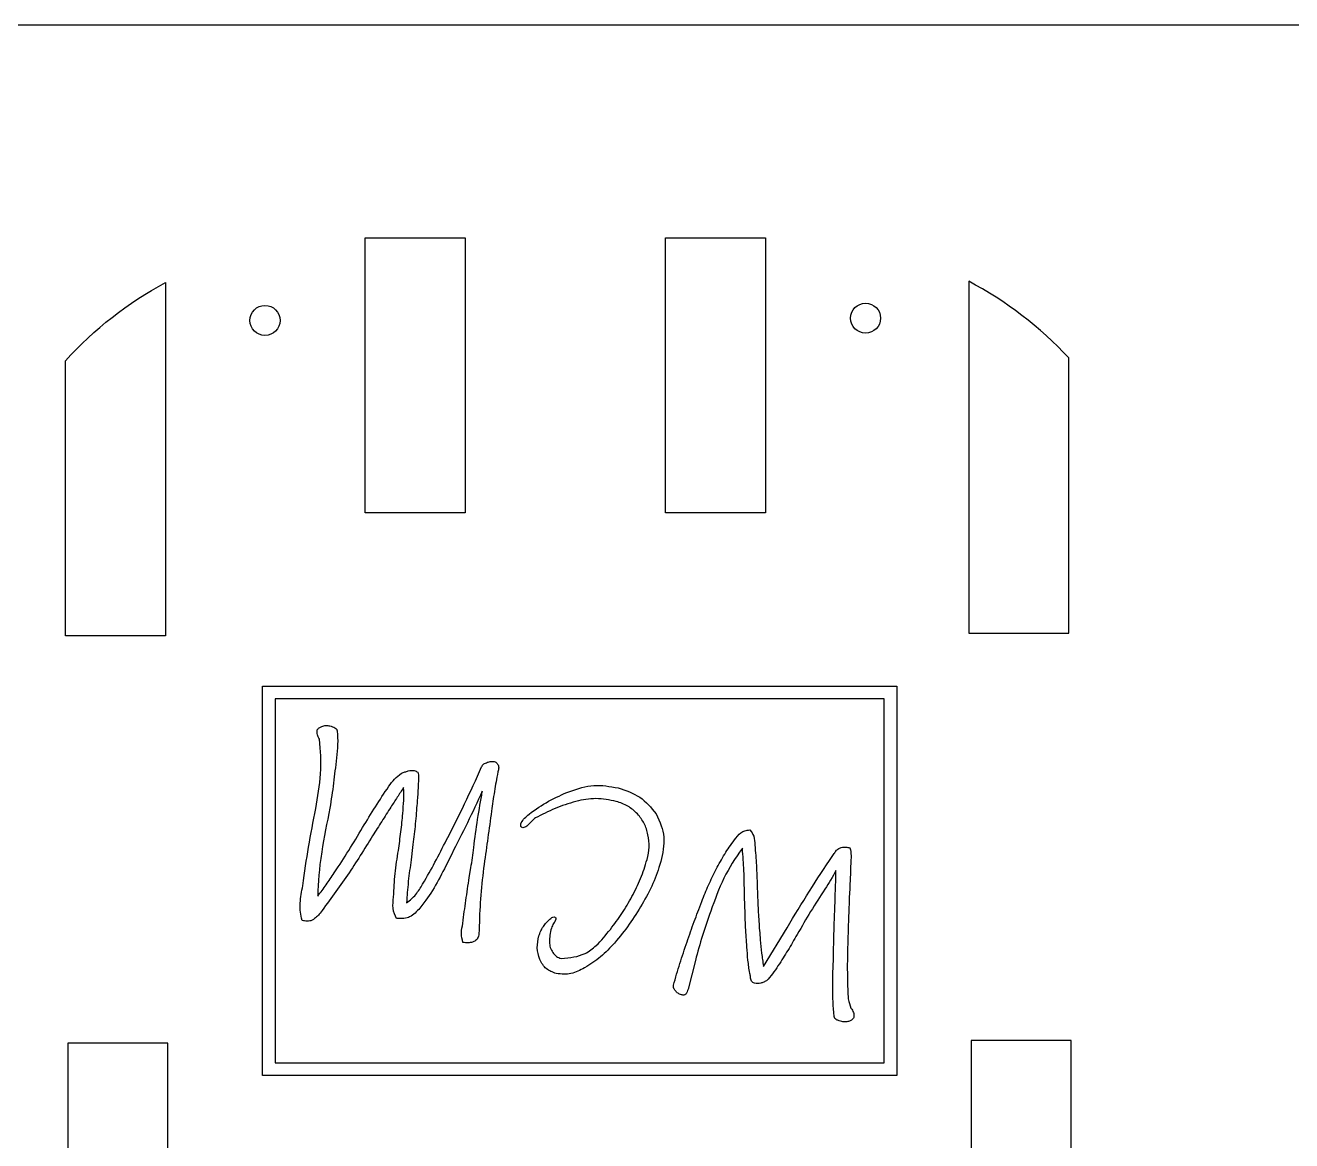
# Model space of a CAD drawing. Header units: millimetres. Extents: x 0 to 320, y 0 to 180.
# Drawn here: x 113.4 to 214.6, y 90.8 to 180 of the extents above; entities that cross this region are included whole.
import ezdxf

# ---------------------------------------------------------------- set-up
doc = ezdxf.new("R2010")
doc.units = ezdxf.units.MM
doc.layers.get('0').update_dxf_attribs({"linetype": 'CONTINUOUS'})

msp = doc.modelspace()

# ---------------------------------------------------------------- linework, layer by layer
for p, q in [((144.32, 114.26), (144.2, 113.26)), ((147.44, 113.71), (146.97, 112.77)), ((148.85, 111.85), (148.98, 112.62)), ((170.88, 109.41), (170.84, 110.54)), ((171.86, 111.17), (171.91, 109.79)), ((172.36, 104.74), (174.24, 107.83)), ((166.92, 105.22), (166.33, 102.91))]:
    msp.add_line(p, q)
for points in [[(320, 160, 0.414214), (300, 180), (20, 180, 0.414214), (0, 160), (0, 20, 0.414214), (20, 0), (300, 0, 0.414214), (320, 20)], [(124.56, 159.43), (124.56, 131.18), (116.57, 131.18), (116.57, 153.18, -0.085171)], [(196.76, 153.4, 0.084625), (188.76, 159.53), (188.76, 131.4), (196.76, 131.4)], [(116.76, 76.61, 0.084625), (124.76, 70.47), (124.76, 98.61), (116.76, 98.61)], [(188.96, 70.58, 0.085171), (196.96, 76.82), (196.96, 98.82), (188.96, 98.82)]]:
    msp.add_lwpolyline(points, format="xyb", close=True)
for points in [[(140.52, 163), (148.52, 163), (148.52, 141), (140.52, 141)], [(164.52, 163), (172.52, 163), (172.52, 141), (164.52, 141)], [(132.33, 96.02), (132.33, 127.14), (183.01, 127.14), (183.01, 96.02)], [(182.01, 97.02), (182.01, 126.14), (133.33, 126.14), (133.33, 97.02)]]:
    msp.add_lwpolyline(points, close=True)
for centre in [(132.52, 156.4), (180.52, 156.58)]:
    msp.add_circle(centre, 1.2)
for points, knots in [([(136.87, 122.92), (136.8, 123.03), (136.74, 123.14), (136.67, 123.39), (136.69, 123.5), (136.7, 123.65)], [0, 0, 0, 0, 0.03962717, 0.03962717, 0.07968914, 0.07968914, 0.07968914, 0.07968914]), ([(136.7, 123.65), (136.75, 123.73), (136.78, 123.78), (136.91, 123.87), (136.98, 123.9), (137.06, 123.93)], [0, 0, 0, 0, 0.02729371, 0.02729371, 0.05312372, 0.05312372, 0.05312372, 0.05312372]), ([(137.06, 123.93), (137.16, 123.96), (137.27, 124), (137.48, 124.01), (137.58, 123.99), (137.69, 123.97)], [0, 0, 0, 0, 0.03265406, 0.03265406, 0.06531024, 0.06531024, 0.06531024, 0.06531024]), ([(137.69, 123.97), (137.76, 123.95), (137.84, 123.93), (137.98, 123.88), (138.04, 123.85), (138.11, 123.82)], [0, 0, 0, 0, 0.02254447, 0.02254447, 0.04567181, 0.04567181, 0.04567181, 0.04567181]), ([(138.11, 123.82), (138.16, 123.79), (138.21, 123.76), (138.25, 123.69), (138.26, 123.67), (138.28, 123.62), (138.28, 123.59), (138.29, 123.56)], [0, 0, 0, 0, 0.01714165, 0.01714165, 0.02606483, 0.02606483, 0.03483458, 0.03483458, 0.03483458, 0.03483458]), ([(138.29, 123.56), (138.32, 123.17), (138.34, 122.89), (138.31, 122.13), (138.27, 121.77), (138.23, 121.41)], [0, 0, 0, 0, 0.119627, 0.119627, 0.2261779, 0.2261779, 0.2261779, 0.2261779]), ([(136.58, 117.36), (136.73, 118.28), (136.89, 119.21), (137.04, 121.22), (136.97, 121.94), (136.87, 122.92)], [0, 0, 0, 0, 0.2814354, 0.2814354, 0.612772, 0.612772, 0.612772, 0.612772]), ([(138.23, 121.41), (138.15, 120.68), (138.08, 120.07), (137.91, 118.73), (137.81, 118.06), (137.71, 117.4)], [0, 0, 0, 0, 0.2210282, 0.2210282, 0.4405025, 0.4405025, 0.4405025, 0.4405025]), ([(147.02, 114.85), (147.59, 115.95), (147.99, 116.72), (148.94, 118.72), (149.39, 119.71), (149.83, 120.69)], [0, 0, 0, 0, 0.3712384, 0.3712384, 0.7241904, 0.7241904, 0.7241904, 0.7241904]), ([(149.83, 120.69), (149.89, 120.79), (149.93, 120.87), (150.09, 120.99), (150.19, 121.02), (150.29, 121.06)], [0, 0, 0, 0, 0.0352076, 0.0352076, 0.06964438, 0.06964438, 0.06964438, 0.06964438]), ([(150.29, 121.06), (150.39, 121.09), (150.5, 121.12), (150.71, 121.14), (150.8, 121.13), (150.92, 121.11)], [0, 0, 0, 0, 0.03208272, 0.03208272, 0.06478428, 0.06478428, 0.06478428, 0.06478428]), ([(150.92, 121.11), (150.99, 121.05), (151.06, 120.99), (151.14, 120.88), (151.17, 120.84), (151.19, 120.73), (151.2, 120.68), (151.19, 120.52), (151.16, 120.41), (151.14, 120.29)], [0, 0, 0, 0, 0.02799426, 0.02799426, 0.04562756, 0.04562756, 0.06350768, 0.06350768, 0.0983217, 0.0983217, 0.0983217, 0.0983217]), ([(142.43, 119.15), (142.57, 119.35), (142.71, 119.55), (143.06, 119.91), (143.21, 120.02), (143.44, 120.18)], [0, 0, 0, 0, 0.0734976, 0.0734976, 0.1531679, 0.1531679, 0.1531679, 0.1531679]), ([(143.44, 120.18), (143.53, 120.22), (143.61, 120.26), (143.79, 120.32), (143.88, 120.35), (143.97, 120.37)], [0, 0, 0, 0, 0.03038168, 0.03038168, 0.06060137, 0.06060137, 0.06060137, 0.06060137]), ([(143.97, 120.37), (144.05, 120.39), (144.13, 120.41), (144.29, 120.42), (144.36, 120.41), (144.45, 120.4)], [0, 0, 0, 0, 0.02469646, 0.02469646, 0.05004432, 0.05004432, 0.05004432, 0.05004432]), ([(144.45, 120.4), (144.5, 120.39), (144.55, 120.37), (144.65, 120.33), (144.68, 120.3), (144.73, 120.26)], [0, 0, 0, 0, 0.01606205, 0.01606205, 0.03334555, 0.03334555, 0.03334555, 0.03334555]), ([(144.8, 119.87), (144.78, 119.46), (144.77, 119.17), (144.72, 118.37), (144.69, 118), (144.66, 117.62)], [0, 0, 0, 0, 0.1230461, 0.1230461, 0.2313576, 0.2313576, 0.2313576, 0.2313576]), ([(144.73, 120.26), (144.76, 120.19), (144.77, 120.14), (144.79, 120), (144.79, 119.94), (144.8, 119.87)], [0, 0, 0, 0, 0.02266876, 0.02266876, 0.04315375, 0.04315375, 0.04315375, 0.04315375]), ([(151.14, 120.29), (151.02, 119.71), (150.95, 119.3), (150.77, 118.21), (150.7, 117.68), (150.63, 117.16)], [0, 0, 0, 0, 0.1790559, 0.1790559, 0.3426115, 0.3426115, 0.3426115, 0.3426115]), ([(140.32, 115.84), (140.66, 116.4), (141, 116.96), (141.72, 118.1), (142.01, 118.53), (142.43, 119.15)], [0, 0, 0, 0, 0.1960871, 0.1960871, 0.4053087, 0.4053087, 0.4053087, 0.4053087]), ([(143.6, 119.04), (143.4, 118.75), (143.27, 118.55), (142.92, 118), (142.75, 117.74), (142.58, 117.48)], [0, 0, 0, 0, 0.1048236, 0.1048236, 0.200502, 0.200502, 0.200502, 0.200502]), ([(143.53, 116.98), (143.56, 117.33), (143.59, 117.67), (143.62, 118.37), (143.61, 118.65), (143.6, 119.04)], [0, 0, 0, 0, 0.1031719, 0.1031719, 0.2126768, 0.2126768, 0.2126768, 0.2126768]), ([(149.89, 118.75), (149.49, 117.89), (149.1, 117.06), (148.29, 115.38), (147.86, 114.55), (147.44, 113.71)], [0, 0, 0, 0, 0.2821027, 0.2821027, 0.5641962, 0.5641962, 0.5641962, 0.5641962]), ([(149.2, 114.24), (149.3, 115), (149.4, 115.75), (149.64, 117.33), (149.75, 117.91), (149.89, 118.75)], [0, 0, 0, 0, 0.2278144, 0.2278144, 0.4809954, 0.4809954, 0.4809954, 0.4809954]), ([(153.63, 116.92), (154.18, 117.31), (154.64, 117.64), (155.73, 118.25), (156.3, 118.5), (156.87, 118.74)], [0, 0, 0, 0, 0.2036582, 0.2036582, 0.4061136, 0.4061136, 0.4061136, 0.4061136]), ([(156.87, 118.74), (157.51, 118.95), (158.15, 119.16), (159.44, 119.25), (160.08, 119.13), (160.75, 119.01)], [0, 0, 0, 0, 0.2005524, 0.2005524, 0.4011624, 0.4011624, 0.4011624, 0.4011624]), ([(160.75, 119.01), (161.36, 118.81), (161.96, 118.6), (162.98, 117.92), (163.36, 117.47), (163.79, 116.94)], [0, 0, 0, 0, 0.1913084, 0.1913084, 0.3832892, 0.3832892, 0.3832892, 0.3832892]), ([(142.58, 117.48), (142.34, 117.1), (142.09, 116.72), (141.61, 115.95), (141.38, 115.59), (141.12, 115.19)], [0, 0, 0, 0, 0.1359483, 0.1359483, 0.2720994, 0.2720994, 0.2720994, 0.2720994]), ([(144.66, 117.62), (144.61, 117.06), (144.57, 116.5), (144.46, 115.37), (144.39, 114.87), (144.32, 114.26)], [0, 0, 0, 0, 0.1691004, 0.1691004, 0.3391958, 0.3391958, 0.3391958, 0.3391958]), ([(157.36, 117.94), (156.76, 117.76), (156.24, 117.59), (155.17, 117.14), (154.65, 116.88), (154.13, 116.61)], [0, 0, 0, 0, 0.1859291, 0.1859291, 0.3713869, 0.3713869, 0.3713869, 0.3713869]), ([(160.59, 117.93), (160.05, 118.04), (159.51, 118.15), (158.43, 118.16), (157.91, 118.05), (157.36, 117.94)], [0, 0, 0, 0, 0.1649733, 0.1649733, 0.3300162, 0.3300162, 0.3300162, 0.3300162]), ([(162.29, 116.94), (162.03, 117.18), (161.79, 117.39), (161.23, 117.72), (160.91, 117.83), (160.59, 117.93)], [0, 0, 0, 0, 0.106038, 0.106038, 0.2118837, 0.2118837, 0.2118837, 0.2118837]), ([(135.54, 111.19), (135.7, 112.32), (135.83, 113.25), (136.18, 115.31), (136.38, 116.33), (136.58, 117.36)], [0, 0, 0, 0, 0.342799, 0.342799, 0.68293, 0.68293, 0.68293, 0.68293]), ([(137.71, 117.4), (137.47, 116.23), (137.23, 115.07), (136.83, 112.45), (136.79, 111.53), (136.73, 110.36)], [0, 0, 0, 0, 0.3566271, 0.3566271, 0.7955027, 0.7955027, 0.7955027, 0.7955027]), ([(143.18, 114.02), (143.25, 114.52), (143.32, 115.01), (143.44, 115.99), (143.49, 116.48), (143.53, 116.98)], [0, 0, 0, 0, 0.1489769, 0.1489769, 0.2979802, 0.2979802, 0.2979802, 0.2979802]), ([(150.63, 117.16), (150.53, 116.45), (150.43, 115.74), (150.23, 114.31), (150.14, 113.68), (150.03, 112.9)], [0, 0, 0, 0, 0.2150869, 0.2150869, 0.4319663, 0.4319663, 0.4319663, 0.4319663]), ([(153, 116.21), (153.09, 116.36), (153.15, 116.47), (153.38, 116.71), (153.5, 116.81), (153.63, 116.92)], [0, 0, 0, 0, 0.0541071, 0.0541071, 0.103427, 0.103427, 0.103427, 0.103427]), ([(154.13, 116.61), (154.05, 116.54), (153.98, 116.49), (153.82, 116.33), (153.75, 116.26), (153.67, 116.18)], [0, 0, 0, 0, 0.03297986, 0.03297986, 0.06105112, 0.06105112, 0.06105112, 0.06105112]), ([(163.13, 115.27), (163.05, 115.58), (162.97, 115.89), (162.69, 116.44), (162.49, 116.69), (162.29, 116.94)], [0, 0, 0, 0, 0.0955186, 0.0955186, 0.1910388, 0.1910388, 0.1910388, 0.1910388]), ([(163.79, 116.94), (164.09, 116.26), (164.34, 115.72), (164.44, 114.44), (164.3, 113.78), (164.16, 113.12)], [0, 0, 0, 0, 0.2228003, 0.2228003, 0.4433108, 0.4433108, 0.4433108, 0.4433108]), ([(138.06, 112.21), (138.5, 112.89), (138.83, 113.39), (139.59, 114.62), (139.96, 115.23), (140.32, 115.84)], [0, 0, 0, 0, 0.2415507, 0.2415507, 0.4782217, 0.4782217, 0.4782217, 0.4782217]), ([(152.97, 115.94), (152.97, 115.99), (152.96, 116.03), (152.97, 116.12), (152.98, 116.16), (153, 116.21)], [0, 0, 0, 0, 0.01534574, 0.01534574, 0.02985813, 0.02985813, 0.02985813, 0.02985813]), ([(153.14, 115.83), (153.1, 115.84), (153.07, 115.85), (153.03, 115.87), (153.02, 115.88), (152.99, 115.91), (152.98, 115.93), (152.97, 115.94)], [0, 0, 0, 0, 0.01083438, 0.01083438, 0.01553116, 0.01553116, 0.01937121, 0.01937121, 0.01937121, 0.01937121]), ([(153.67, 116.18), (153.6, 116.1), (153.52, 116.02), (153.34, 115.88), (153.25, 115.86), (153.14, 115.83)], [0, 0, 0, 0, 0.03365664, 0.03365664, 0.07203605, 0.07203605, 0.07203605, 0.07203605]), ([(170.04, 114.85), (170.2, 115.06), (170.36, 115.28), (170.66, 115.5), (170.76, 115.55), (171, 115.62), (171.13, 115.64), (171.26, 115.66)], [0, 0, 0, 0, 0.0798381, 0.0798381, 0.1231397, 0.1231397, 0.166688, 0.166688, 0.166688, 0.166688]), ([(171.26, 115.66), (171.41, 115.48), (171.51, 115.36), (171.65, 114.93), (171.66, 114.69), (171.67, 114.45)], [0, 0, 0, 0, 0.0685135, 0.0685135, 0.1389217, 0.1389217, 0.1389217, 0.1389217]), ([(141.12, 115.19), (140.47, 114.13), (139.81, 113.07), (138.41, 111.01), (137.73, 110.09), (136.93, 109.01)], [0, 0, 0, 0, 0.3736344, 0.3736344, 0.7489069, 0.7489069, 0.7489069, 0.7489069]), ([(145.12, 111.32), (145.5, 111.98), (145.78, 112.46), (146.42, 113.66), (146.72, 114.26), (147.02, 114.85)], [0, 0, 0, 0, 0.2286882, 0.2286882, 0.4504005, 0.4504005, 0.4504005, 0.4504005]), ([(163.06, 113.29), (163.13, 113.62), (163.2, 113.95), (163.23, 114.61), (163.18, 114.93), (163.13, 115.27)], [0, 0, 0, 0, 0.100688, 0.100688, 0.2014686, 0.2014686, 0.2014686, 0.2014686]), ([(168.59, 112.52), (168.8, 112.92), (169.02, 113.33), (169.5, 114.11), (169.74, 114.44), (170.04, 114.85)], [0, 0, 0, 0, 0.1378342, 0.1378342, 0.276798, 0.276798, 0.276798, 0.276798]), ([(171.67, 114.45), (171.72, 113.83), (171.76, 113.38), (171.82, 112.27), (171.84, 111.72), (171.86, 111.17)], [0, 0, 0, 0, 0.187556, 0.187556, 0.3685112, 0.3685112, 0.3685112, 0.3685112]), ([(142.79, 110.28), (142.83, 110.97), (142.86, 111.53), (142.99, 112.78), (143.09, 113.4), (143.18, 114.02)], [0, 0, 0, 0, 0.2062393, 0.2062393, 0.4108963, 0.4108963, 0.4108963, 0.4108963]), ([(148.98, 112.62), (149.02, 112.9), (149.06, 113.16), (149.13, 113.7), (149.16, 113.97), (149.2, 114.24)], [0, 0, 0, 0, 0.0853353, 0.0853353, 0.1705893, 0.1705893, 0.1705893, 0.1705893]), ([(170.67, 114.2), (170.06, 113.31), (169.63, 112.68), (168.79, 110.95), (168.47, 110.06), (168.15, 109.17)], [0, 0, 0, 0, 0.3250378, 0.3250378, 0.6350008, 0.6350008, 0.6350008, 0.6350008]), ([(170.84, 110.54), (170.83, 111.16), (170.82, 111.77), (170.77, 113.03), (170.73, 113.51), (170.67, 114.2)], [0, 0, 0, 0, 0.1832233, 0.1832233, 0.3810644, 0.3810644, 0.3810644, 0.3810644]), ([(174.24, 107.83), (174.83, 108.8), (175.42, 109.78), (176.68, 111.78), (177.17, 112.53), (177.89, 113.61)], [0, 0, 0, 0, 0.3421043, 0.3421043, 0.7081703, 0.7081703, 0.7081703, 0.7081703]), ([(177.89, 113.61), (177.93, 113.67), (177.96, 113.7), (178.03, 113.81), (178.07, 113.86), (178.1, 113.91)], [0, 0, 0, 0, 0.01978773, 0.01978773, 0.03701905, 0.03701905, 0.03701905, 0.03701905]), ([(178.1, 113.91), (178.17, 113.99), (178.23, 114.06), (178.39, 114.18), (178.48, 114.21), (178.57, 114.25)], [0, 0, 0, 0, 0.02995885, 0.02995885, 0.05992439, 0.05992439, 0.05992439, 0.05992439]), ([(178.57, 114.25), (178.7, 114.27), (178.81, 114.29), (179.04, 114.27), (179.16, 114.25), (179.27, 114.22)], [0, 0, 0, 0, 0.03980421, 0.03980421, 0.0790757, 0.0790757, 0.0790757, 0.0790757]), ([(179.27, 114.22), (179.32, 114.01), (179.35, 113.85), (179.36, 113.37), (179.35, 113.15), (179.33, 112.93)], [0, 0, 0, 0, 0.0641171, 0.0641171, 0.1161906, 0.1161906, 0.1161906, 0.1161906]), ([(144.2, 113.26), (144.12, 112.69), (144.04, 112.12), (143.9, 110.87), (143.87, 110.43), (143.84, 109.82)], [0, 0, 0, 0, 0.1733236, 0.1733236, 0.3765547, 0.3765547, 0.3765547, 0.3765547]), ([(146.97, 112.77), (146.67, 112.18), (146.37, 111.59), (145.68, 110.44), (145.35, 110.01), (144.9, 109.4)], [0, 0, 0, 0, 0.1983266, 0.1983266, 0.4029914, 0.4029914, 0.4029914, 0.4029914]), ([(150.03, 112.9), (149.93, 112.08), (149.83, 111.26), (149.7, 109.62), (149.67, 108.84), (149.64, 107.97)], [0, 0, 0, 0, 0.2472859, 0.2472859, 0.4950828, 0.4950828, 0.4950828, 0.4950828]), ([(161.84, 110.32), (162.09, 110.8), (162.34, 111.27), (162.74, 112.26), (162.89, 112.75), (163.06, 113.29)], [0, 0, 0, 0, 0.1611089, 0.1611089, 0.322424, 0.322424, 0.322424, 0.322424]), ([(164.16, 113.12), (163.95, 112.47), (163.78, 111.94), (163.27, 110.8), (162.96, 110.25), (162.66, 109.71)], [0, 0, 0, 0, 0.2051222, 0.2051222, 0.4086053, 0.4086053, 0.4086053, 0.4086053]), ([(167.43, 109.92), (167.61, 110.4), (167.77, 110.8), (168.16, 111.67), (168.37, 112.09), (168.59, 112.52)], [0, 0, 0, 0, 0.1535026, 0.1535026, 0.3062864, 0.3062864, 0.3062864, 0.3062864]), ([(178.15, 112.4), (178, 112.13), (177.9, 111.93), (177.58, 111.4), (177.42, 111.16), (177.27, 110.92)], [0, 0, 0, 0, 0.0917244, 0.0917244, 0.1706491, 0.1706491, 0.1706491, 0.1706491]), ([(178.13, 111.46), (178.14, 111.62), (178.15, 111.77), (178.15, 112.09), (178.15, 112.22), (178.15, 112.4)], [0, 0, 0, 0, 0.04678554, 0.04678554, 0.09533606, 0.09533606, 0.09533606, 0.09533606]), ([(179.33, 112.93), (179.32, 112.44), (179.3, 112.01), (179.26, 111.08), (179.24, 110.62), (179.21, 110.16)], [0, 0, 0, 0, 0.1491013, 0.1491013, 0.297626, 0.297626, 0.297626, 0.297626]), ([(136.73, 110.36), (136.99, 110.7), (137.18, 110.94), (137.63, 111.58), (137.84, 111.9), (138.06, 112.21)], [0, 0, 0, 0, 0.1300498, 0.1300498, 0.2514618, 0.2514618, 0.2514618, 0.2514618]), ([(148.33, 108.18), (148.42, 108.87), (148.48, 109.39), (148.66, 110.63), (148.75, 111.24), (148.85, 111.85)], [0, 0, 0, 0, 0.2081095, 0.2081095, 0.4127182, 0.4127182, 0.4127182, 0.4127182]), ([(178.09, 110.07), (178.09, 110.3), (178.1, 110.53), (178.11, 111), (178.12, 111.21), (178.13, 111.46)], [0, 0, 0, 0, 0.0696557, 0.0696557, 0.1397368, 0.1397368, 0.1397368, 0.1397368]), ([(135.48, 108.42), (135.38, 108.88), (135.3, 109.23), (135.36, 110.26), (135.45, 110.73), (135.54, 111.19)], [0, 0, 0, 0, 0.1399833, 0.1399833, 0.2542294, 0.2542294, 0.2542294, 0.2542294]), ([(143.84, 109.82), (144.14, 110.06), (144.34, 110.22), (144.78, 110.75), (144.95, 111.03), (145.12, 111.32)], [0, 0, 0, 0, 0.1143118, 0.1143118, 0.2216487, 0.2216487, 0.2216487, 0.2216487]), ([(160.12, 107.7), (160.46, 108.15), (160.75, 108.53), (161.33, 109.41), (161.59, 109.86), (161.84, 110.32)], [0, 0, 0, 0, 0.1673548, 0.1673548, 0.3342058, 0.3342058, 0.3342058, 0.3342058]), ([(177.27, 110.92), (176.88, 110.33), (176.5, 109.73), (175.75, 108.51), (175.45, 107.98), (175.05, 107.29)], [0, 0, 0, 0, 0.2127522, 0.2127522, 0.4286796, 0.4286796, 0.4286796, 0.4286796]), ([(143.04, 108.57), (142.9, 108.84), (142.79, 109.05), (142.73, 109.68), (142.76, 109.98), (142.79, 110.28)], [0, 0, 0, 0, 0.0925915, 0.0925915, 0.1704363, 0.1704363, 0.1704363, 0.1704363]), ([(144.9, 109.4), (144.64, 109.13), (144.39, 108.85), (143.96, 108.64), (143.82, 108.6), (143.42, 108.56), (143.23, 108.56), (143.04, 108.57)], [0, 0, 0, 0, 0.1126766, 0.1126766, 0.1573622, 0.1573622, 0.1960021, 0.1960021, 0.1960021, 0.1960021]), ([(162.66, 109.71), (162.33, 109.17), (162, 108.62), (161.27, 107.59), (160.9, 107.14), (160.46, 106.61)], [0, 0, 0, 0, 0.1904332, 0.1904332, 0.3820212, 0.3820212, 0.3820212, 0.3820212]), ([(166.25, 106.7), (166.44, 107.24), (166.62, 107.78), (167.02, 108.86), (167.2, 109.34), (167.43, 109.92)], [0, 0, 0, 0, 0.1716937, 0.1716937, 0.3446594, 0.3446594, 0.3446594, 0.3446594]), ([(171.03, 106.29), (171, 106.81), (170.96, 107.33), (170.91, 108.37), (170.89, 108.88), (170.88, 109.41)], [0, 0, 0, 0, 0.1561059, 0.1561059, 0.3122586, 0.3122586, 0.3122586, 0.3122586]), ([(171.91, 109.79), (171.93, 109.3), (171.96, 108.82), (172.02, 107.85), (172.06, 107.36), (172.1, 106.87)], [0, 0, 0, 0, 0.1494246, 0.1494246, 0.2988144, 0.2988144, 0.2988144, 0.2988144]), ([(177.97, 106.44), (177.99, 107.04), (178, 107.65), (178.04, 108.86), (178.06, 109.4), (178.09, 110.07)], [0, 0, 0, 0, 0.1816425, 0.1816425, 0.3653377, 0.3653377, 0.3653377, 0.3653377]), ([(179.21, 110.16), (179.19, 109.55), (179.17, 108.94), (179.12, 107.59), (179.11, 107.12), (179.09, 106.5)], [0, 0, 0, 0, 0.1827872, 0.1827872, 0.4041155, 0.4041155, 0.4041155, 0.4041155]), ([(136.3, 108.43), (136.15, 108.38), (136.03, 108.35), (135.76, 108.35), (135.62, 108.39), (135.48, 108.42)], [0, 0, 0, 0, 0.04865959, 0.04865959, 0.09555247, 0.09555247, 0.09555247, 0.09555247]), ([(136.93, 109.01), (136.84, 108.9), (136.74, 108.79), (136.53, 108.6), (136.43, 108.53), (136.3, 108.43)], [0, 0, 0, 0, 0.0430324, 0.0430324, 0.08732713, 0.08732713, 0.08732713, 0.08732713]), ([(154.77, 107.93), (154.85, 108.03), (154.92, 108.14), (155.09, 108.33), (155.18, 108.41), (155.28, 108.51)], [0, 0, 0, 0, 0.03891345, 0.03891345, 0.07811625, 0.07811625, 0.07811625, 0.07811625]), ([(155.28, 108.51), (155.33, 108.56), (155.38, 108.61), (155.5, 108.68), (155.55, 108.7), (155.63, 108.71)], [0, 0, 0, 0, 0.02091618, 0.02091618, 0.04448743, 0.04448743, 0.04448743, 0.04448743]), ([(155.75, 108.46), (155.73, 108.4), (155.71, 108.36), (155.65, 108.26), (155.62, 108.22), (155.59, 108.17)], [0, 0, 0, 0, 0.01844789, 0.01844789, 0.03511319, 0.03511319, 0.03511319, 0.03511319]), ([(155.63, 108.71), (155.66, 108.7), (155.69, 108.68), (155.73, 108.65), (155.74, 108.64), (155.75, 108.62), (155.76, 108.61), (155.77, 108.58), (155.77, 108.56), (155.76, 108.51), (155.76, 108.48), (155.75, 108.46)], [0, 0, 0, 0, 0.01027379, 0.01027379, 0.01607428, 0.01607428, 0.01952151, 0.01952151, 0.02312589, 0.02312589, 0.0276028, 0.0276028, 0.0276028, 0.0276028]), ([(168.15, 109.17), (167.89, 108.43), (167.7, 107.89), (167.28, 106.55), (167.1, 105.89), (166.92, 105.22)], [0, 0, 0, 0, 0.2357664, 0.2357664, 0.4641267, 0.4641267, 0.4641267, 0.4641267]), ([(148.34, 106.66), (148.27, 106.91), (148.22, 107.1), (148.23, 107.66), (148.28, 107.92), (148.33, 108.18)], [0, 0, 0, 0, 0.0774193, 0.0774193, 0.1409059, 0.1409059, 0.1409059, 0.1409059]), ([(149.64, 107.97), (149.64, 107.84), (149.64, 107.7), (149.62, 107.4), (149.61, 107.3), (149.59, 107.15)], [0, 0, 0, 0, 0.04097678, 0.04097678, 0.08886939, 0.08886939, 0.08886939, 0.08886939]), ([(154.41, 107.18), (154.46, 107.32), (154.5, 107.45), (154.62, 107.7), (154.69, 107.81), (154.77, 107.93)], [0, 0, 0, 0, 0.04354265, 0.04354265, 0.0870377, 0.0870377, 0.0870377, 0.0870377]), ([(155.41, 107.8), (155.36, 107.61), (155.32, 107.43), (155.27, 107.06), (155.26, 106.88), (155.26, 106.69)], [0, 0, 0, 0, 0.0561588, 0.0561588, 0.1123758, 0.1123758, 0.1123758, 0.1123758]), ([(155.59, 108.17), (155.55, 108.11), (155.52, 108.05), (155.45, 107.93), (155.43, 107.87), (155.41, 107.8)], [0, 0, 0, 0, 0.02119916, 0.02119916, 0.04285202, 0.04285202, 0.04285202, 0.04285202]), ([(156.19, 105.36), (156.91, 105.44), (157.53, 105.5), (158.43, 105.93), (158.72, 106.16), (159.39, 106.79), (159.76, 107.25), (160.12, 107.7)], [0, 0, 0, 0, 0.2163365, 0.2163365, 0.3439213, 0.3439213, 0.5342488, 0.5342488, 0.5342488, 0.5342488]), ([(175.05, 107.29), (174.8, 106.87), (174.56, 106.44), (174.05, 105.6), (173.82, 105.25), (173.52, 104.78)], [0, 0, 0, 0, 0.146886, 0.146886, 0.296121, 0.296121, 0.296121, 0.296121]), ([(149.11, 106.69), (148.99, 106.65), (148.86, 106.62), (148.6, 106.61), (148.47, 106.64), (148.34, 106.66)], [0, 0, 0, 0, 0.03976177, 0.03976177, 0.07952567, 0.07952567, 0.07952567, 0.07952567]), ([(149.59, 107.15), (149.54, 107.04), (149.5, 106.94), (149.38, 106.82), (149.33, 106.79), (149.23, 106.73), (149.17, 106.71), (149.11, 106.69)], [0, 0, 0, 0, 0.03757092, 0.03757092, 0.05683235, 0.05683235, 0.07735776, 0.07735776, 0.07735776, 0.07735776]), ([(154.48, 105.28), (154.38, 105.62), (154.29, 105.91), (154.28, 106.54), (154.34, 106.86), (154.41, 107.18)], [0, 0, 0, 0, 0.1048571, 0.1048571, 0.209322, 0.209322, 0.209322, 0.209322]), ([(155.26, 106.69), (155.27, 106.54), (155.28, 106.39), (155.36, 106.11), (155.44, 105.98), (155.52, 105.85)], [0, 0, 0, 0, 0.04524891, 0.04524891, 0.09049808, 0.09049808, 0.09049808, 0.09049808]), ([(160.46, 106.61), (160.1, 106.23), (159.74, 105.85), (158.94, 105.18), (158.53, 104.92), (158.06, 104.62)], [0, 0, 0, 0, 0.1572405, 0.1572405, 0.3150553, 0.3150553, 0.3150553, 0.3150553]), ([(165.17, 103.23), (165.34, 103.84), (165.5, 104.39), (165.86, 105.55), (166.05, 106.12), (166.25, 106.7)], [0, 0, 0, 0, 0.1920378, 0.1920378, 0.3836802, 0.3836802, 0.3836802, 0.3836802]), ([(171.26, 104.18), (171.2, 104.58), (171.16, 104.85), (171.08, 105.59), (171.06, 105.94), (171.03, 106.29)], [0, 0, 0, 0, 0.1204493, 0.1204493, 0.2314794, 0.2314794, 0.2314794, 0.2314794]), ([(172.1, 106.87), (172.14, 106.52), (172.17, 106.16), (172.26, 105.43), (172.3, 105.15), (172.36, 104.74)], [0, 0, 0, 0, 0.1074671, 0.1074671, 0.2208716, 0.2208716, 0.2208716, 0.2208716]), ([(177.96, 105.49), (177.96, 105.67), (177.95, 105.8), (177.96, 106.12), (177.96, 106.28), (177.97, 106.44)], [0, 0, 0, 0, 0.0543329, 0.0543329, 0.1065829, 0.1065829, 0.1065829, 0.1065829]), ([(179.09, 106.5), (179.07, 105.91), (179.06, 105.31), (179.06, 104.09), (179.07, 103.6), (179.09, 102.91)], [0, 0, 0, 0, 0.1795495, 0.1795495, 0.3662674, 0.3662674, 0.3662674, 0.3662674]), ([(155.8, 104.17), (155.51, 104.28), (155.22, 104.38), (154.78, 104.75), (154.64, 105), (154.48, 105.28)], [0, 0, 0, 0, 0.0924156, 0.0924156, 0.1849818, 0.1849818, 0.1849818, 0.1849818]), ([(155.52, 105.85), (155.61, 105.74), (155.7, 105.63), (155.93, 105.46), (156.05, 105.41), (156.19, 105.36)], [0, 0, 0, 0, 0.04313786, 0.04313786, 0.08631665, 0.08631665, 0.08631665, 0.08631665]), ([(178, 100.74), (177.94, 101.59), (177.89, 102.19), (177.89, 103.9), (177.92, 104.7), (177.96, 105.49)], [0, 0, 0, 0, 0.2550038, 0.2550038, 0.4752401, 0.4752401, 0.4752401, 0.4752401]), ([(158.06, 104.62), (157.7, 104.43), (157.35, 104.25), (156.59, 104.09), (156.25, 104.12), (155.8, 104.17)], [0, 0, 0, 0, 0.1203598, 0.1203598, 0.2424166, 0.2424166, 0.2424166, 0.2424166]), ([(173.52, 104.78), (173.38, 104.57), (173.24, 104.36), (172.92, 103.93), (172.79, 103.79), (172.59, 103.58)], [0, 0, 0, 0, 0.0764764, 0.0764764, 0.1603537, 0.1603537, 0.1603537, 0.1603537]), ([(171.32, 103.87), (171.32, 103.92), (171.31, 103.98), (171.29, 104.08), (171.28, 104.13), (171.26, 104.18)], [0, 0, 0, 0, 0.01584206, 0.01584206, 0.03180813, 0.03180813, 0.03180813, 0.03180813]), ([(171.41, 103.57), (171.39, 103.62), (171.37, 103.66), (171.34, 103.77), (171.33, 103.82), (171.32, 103.87)], [0, 0, 0, 0, 0.01740562, 0.01740562, 0.0347014, 0.0347014, 0.0347014, 0.0347014]), ([(171.64, 103.4), (171.59, 103.41), (171.54, 103.43), (171.47, 103.49), (171.44, 103.52), (171.41, 103.57)], [0, 0, 0, 0, 0.01480224, 0.01480224, 0.02965487, 0.02965487, 0.02965487, 0.02965487]), ([(172.14, 103.4), (172.05, 103.38), (171.97, 103.37), (171.8, 103.37), (171.73, 103.38), (171.64, 103.4)], [0, 0, 0, 0, 0.02545929, 0.02545929, 0.05101033, 0.05101033, 0.05101033, 0.05101033]), ([(172.59, 103.58), (172.51, 103.54), (172.45, 103.5), (172.3, 103.44), (172.22, 103.42), (172.14, 103.4)], [0, 0, 0, 0, 0.02694971, 0.02694971, 0.05370407, 0.05370407, 0.05370407, 0.05370407]), ([(165.32, 102.78), (165.27, 102.85), (165.21, 102.91), (165.18, 103.02), (165.17, 103.05), (165.16, 103.14), (165.17, 103.18), (165.17, 103.23)], [0, 0, 0, 0, 0.02515558, 0.02515558, 0.03547564, 0.03547564, 0.04364823, 0.04364823, 0.04364823, 0.04364823]), ([(165.8, 102.47), (165.7, 102.51), (165.61, 102.54), (165.45, 102.64), (165.39, 102.71), (165.32, 102.78)], [0, 0, 0, 0, 0.0306799, 0.0306799, 0.06131509, 0.06131509, 0.06131509, 0.06131509]), ([(166.15, 102.51), (166.1, 102.48), (166.05, 102.46), (165.97, 102.44), (165.95, 102.44), (165.88, 102.45), (165.84, 102.46), (165.8, 102.47)], [0, 0, 0, 0, 0.01761812, 0.01761812, 0.02761583, 0.02761583, 0.04114174, 0.04114174, 0.04114174, 0.04114174]), ([(166.33, 102.91), (166.31, 102.84), (166.29, 102.77), (166.23, 102.63), (166.2, 102.58), (166.15, 102.51)], [0, 0, 0, 0, 0.02246242, 0.02246242, 0.04601968, 0.04601968, 0.04601968, 0.04601968]), ([(179.09, 102.91), (179.1, 102.65), (179.1, 102.39), (179.18, 101.86), (179.25, 101.67), (179.35, 101.4)], [0, 0, 0, 0, 0.077985, 0.077985, 0.163795, 0.163795, 0.163795, 0.163795]), ([(179.35, 101.4), (179.43, 101.29), (179.51, 101.18), (179.59, 100.93), (179.58, 100.81), (179.57, 100.66)], [0, 0, 0, 0, 0.04121311, 0.04121311, 0.08314757, 0.08314757, 0.08314757, 0.08314757]), ([(178.2, 100.48), (178.15, 100.51), (178.11, 100.54), (178.04, 100.63), (178.02, 100.68), (178, 100.74)], [0, 0, 0, 0, 0.01825359, 0.01825359, 0.03646799, 0.03646799, 0.03646799, 0.03646799]), ([(178.63, 100.33), (178.55, 100.35), (178.48, 100.37), (178.34, 100.42), (178.28, 100.44), (178.2, 100.48)], [0, 0, 0, 0, 0.02254452, 0.02254452, 0.04567184, 0.04567184, 0.04567184, 0.04567184]), ([(179.24, 100.37), (179.14, 100.34), (179.04, 100.3), (178.83, 100.29), (178.73, 100.31), (178.63, 100.33)], [0, 0, 0, 0, 0.0322198, 0.0322198, 0.0644336, 0.0644336, 0.0644336, 0.0644336]), ([(179.57, 100.66), (179.53, 100.58), (179.5, 100.53), (179.38, 100.44), (179.31, 100.4), (179.24, 100.37)], [0, 0, 0, 0, 0.02642355, 0.02642355, 0.05162155, 0.05162155, 0.05162155, 0.05162155])]:
    msp.add_open_spline(points, degree=3, knots=knots)

doc.saveas('drawing.dxf')
